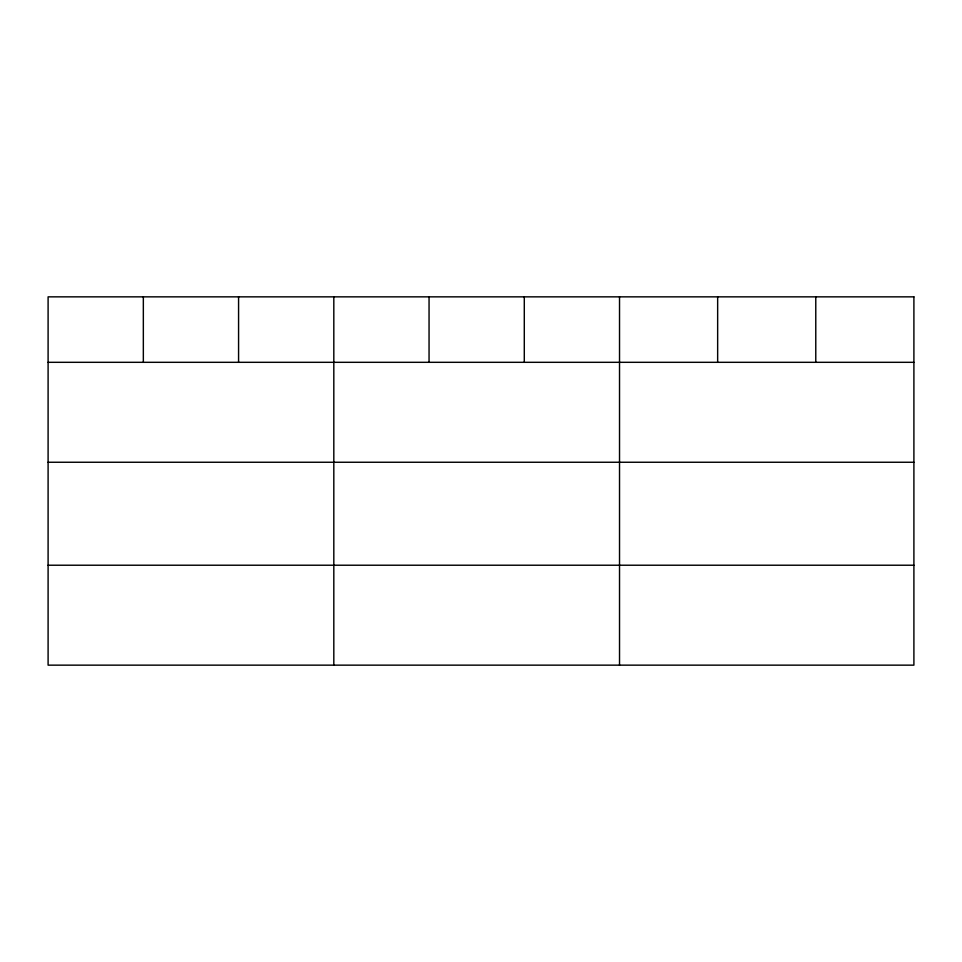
<?xml version="1.0" encoding="UTF-8"?>
<svg xmlns="http://www.w3.org/2000/svg" width="962" height="962" viewBox="0 0 962 962"><rect width="100%" height="100%" fill="white"/><g stroke="black" fill="none" stroke-linecap="round" stroke-linejoin="round"><path stroke-width="1.44" d="M48.1 362.313L913.9 362.313M48.1 462.253L913.9 462.253M48.1 565.223L913.9 565.223M815.776 296.849L815.776 362.313M717.652 296.849L717.652 362.313M619.528 296.849L619.528 665.151M524.29 296.849L524.29 362.313M429.052 296.849L429.052 362.313M333.814 296.849L333.814 665.151M238.576 296.849L238.576 362.313M143.338 296.849L143.338 362.313M913.9 296.849L48.1 296.849L48.1 665.151L913.9 665.151L913.9 296.849"/></g></svg>
